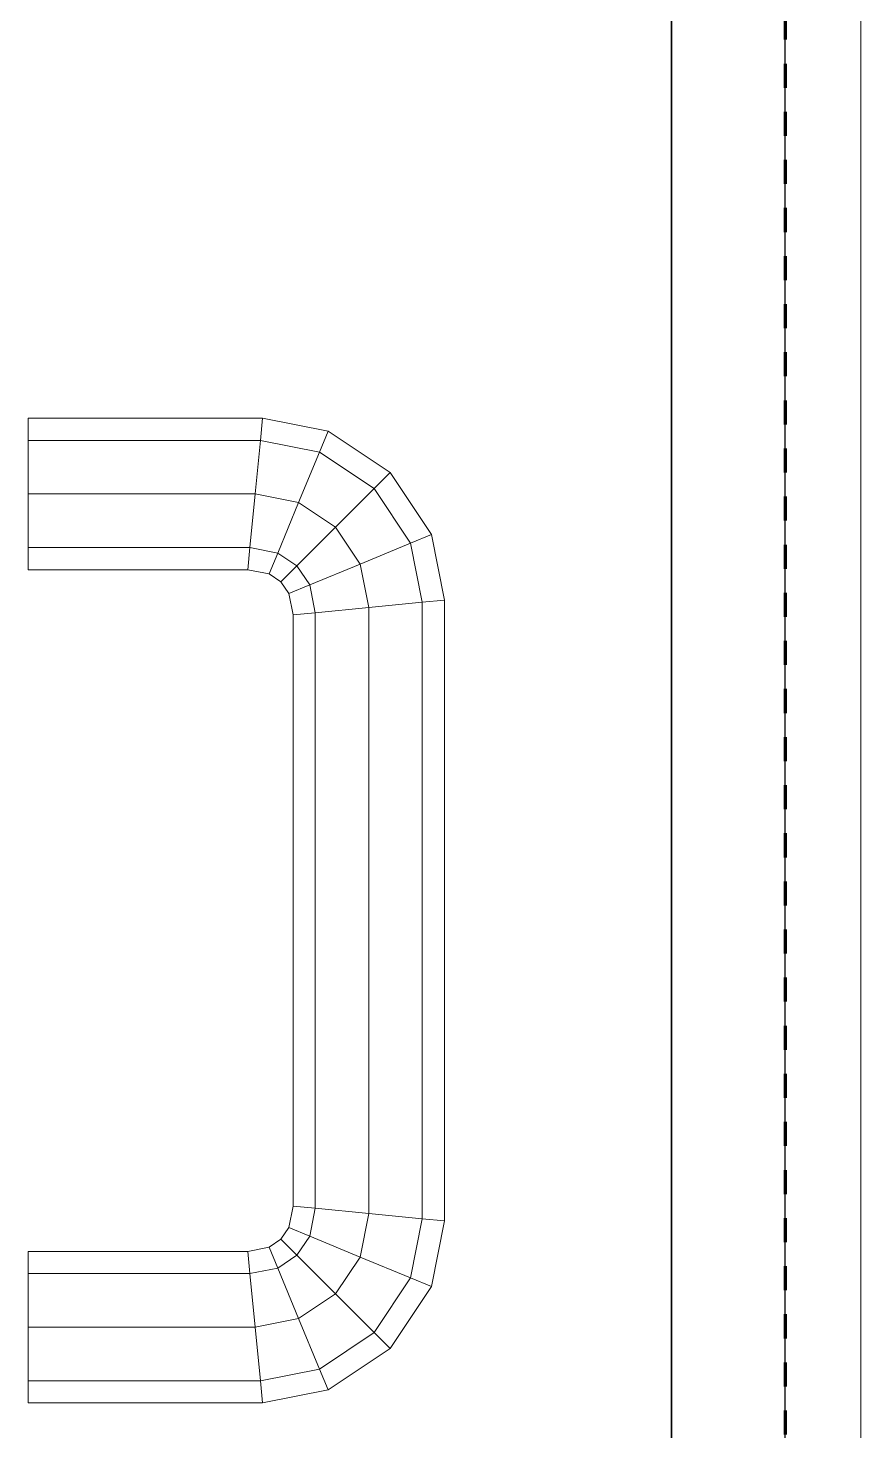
# Model space of a CAD drawing. Header units: millimetres. Extents: x -5300 to 98858, y -5196 to 93886.
# Drawn here: x 42385 to 42495, y 47628.3 to 47813.5 of the extents above; entities that cross this region are included whole.
import ezdxf

# ---------------------------------------------------------------- set-up
doc = ezdxf.new("R2010")
doc.units = ezdxf.units.MM
doc.linetypes.add('Штрих', pattern=[6.35, 3.175, -3.175])
doc.linetypes.add('Штрих_2_', pattern=[6.35, 3.175, -3.175])
for name, color, linetype, lineweight, true_color in [('_Разделитель помещений_', 4, 'Штрих', 70, 0x00ffff), ('Двери', 7, 'Continuous', 18, 0x7f7f7f), ('Стены', 7, 'Continuous', 18, 0x7f7f7f), ('Стены разрез', 7, 'Continuous', 50, 0x7f7f7f)]:
    doc.layers.add(name, color=color, linetype=linetype, lineweight=lineweight, true_color=true_color)

# ---------------------------------------------------------------- blocks, each defined once
blk = doc.blocks.new('СТВ_Перегородка_Кирпич 198583 - СТВ_Перегородка_Кирпич 198583-248116-Подвал')
at = {"layer": 'Стены', "color": 254, "true_color": 0xd4d4d4}
for p, q in [((42470, 47290), (42470, 48790)), ((42470, 48790), (42470, 47290)), ((42485, 48790), (42485, 47290))]:
    blk.add_line(p, q, dxfattribs=at)
at = {"layer": 'Стены разрез', "color": 254, "lineweight": 25, "true_color": 0xd4d4d4}
for p, q in [((42470, 46350), (42470, 52350)), ((42470, 52330), (42470, 46470)), ((42485, 46470), (42485, 52330))]:
    blk.add_line(p, q, dxfattribs=at)
blk = doc.blocks.new('Дп-7 198631 - Дп-7-248154-Подвал')
at = {"layer": 'Двери', "color": 254, "true_color": 0xd4d4d4}
for p, q in [((42485, 48790), (42485, 47290)), ((42485, 47290), (42485, 48790)), ((42485, 47290), (42485, 48790)), ((42485, 48790), (42485, 47290)), ((42495, 47290), (42495, 48790)), ((42495, 48790), (42495, 47290)), ((42485, 48690), (42485, 47390)), ((42485, 47390), (42485, 48690)), ((42485, 48690), (42485, 47390)), ((42485, 47390), (42485, 48690)), ((42495, 48690), (42495, 47390)), ((42495, 47390), (42495, 48690)), ((42385, 47762), (42415.98, 47762)), ((42385, 47759.07), (42385, 47762)), ((42415.98, 47762), (42385, 47762)), ((42385, 47762), (42385, 47759.07)), ((42415.98, 47762), (42415.7, 47759.07)), ((42415.7, 47759.07), (42415.98, 47762)), ((42415.7, 47759.07), (42415.98, 47762)), ((42415.98, 47762), (42415.7, 47759.07)), ((42415.98, 47762), (42424.64, 47760.28)), ((42424.64, 47760.28), (42415.98, 47762)), ((42415.7, 47759.07), (42385, 47759.07)), ((42385, 47759.07), (42415.7, 47759.07)), ((42385, 47759.07), (42415.7, 47759.07)), ((42385, 47752), (42385, 47759.07)), ((42415.7, 47759.07), (42385, 47759.07)), ((42385, 47759.07), (42385, 47752)), ((42415.7, 47759.07), (42415, 47752)), ((42415, 47752), (42415.7, 47759.07)), ((42415, 47752), (42415.7, 47759.07)), ((42415.7, 47759.07), (42415, 47752)), ((42423.5, 47757.52), (42415.7, 47759.07)), ((42415.7, 47759.07), (42423.5, 47757.52)), ((42415.7, 47759.07), (42423.5, 47757.52)), ((42423.5, 47757.52), (42415.7, 47759.07)), ((42424.64, 47760.28), (42423.5, 47757.52)), ((42423.5, 47757.52), (42424.64, 47760.28)), ((42423.5, 47757.52), (42424.64, 47760.28)), ((42424.64, 47760.28), (42423.5, 47757.52)), ((42424.64, 47760.28), (42432.82, 47754.82)), ((42432.82, 47754.82), (42424.64, 47760.28)), ((42423.5, 47757.52), (42420.74, 47750.86)), ((42420.74, 47750.86), (42423.5, 47757.52)), ((42420.74, 47750.86), (42423.5, 47757.52)), ((42423.5, 47757.52), (42420.74, 47750.86)), ((42430.7, 47752.7), (42423.5, 47757.52)), ((42423.5, 47757.52), (42430.7, 47752.7)), ((42423.5, 47757.52), (42430.7, 47752.7)), ((42430.7, 47752.7), (42423.5, 47757.52)), ((42432.82, 47754.82), (42430.7, 47752.7)), ((42430.7, 47752.7), (42432.82, 47754.82)), ((42430.7, 47752.7), (42432.82, 47754.82)), ((42432.82, 47754.82), (42430.7, 47752.7)), ((42432.82, 47754.82), (42438.28, 47746.64)), ((42438.28, 47746.64), (42432.82, 47754.82)), ((42415, 47752), (42385, 47752)), ((42385, 47752), (42415, 47752)), ((42385, 47752), (42415, 47752)), ((42385, 47744.93), (42385, 47752)), ((42415, 47752), (42385, 47752)), ((42385, 47752), (42385, 47744.93)), ((42415, 47752), (42414.3, 47744.93)), ((42414.3, 47744.93), (42415, 47752)), ((42414.3, 47744.93), (42415, 47752)), ((42415, 47752), (42414.3, 47744.93)), ((42420.74, 47750.86), (42415, 47752)), ((42415, 47752), (42420.74, 47750.86)), ((42415, 47752), (42420.74, 47750.86)), ((42420.74, 47750.86), (42415, 47752)), ((42430.7, 47752.7), (42425.61, 47747.61)), ((42425.61, 47747.61), (42430.7, 47752.7)), ((42425.61, 47747.61), (42430.7, 47752.7)), ((42430.7, 47752.7), (42425.61, 47747.61)), ((42435.52, 47745.5), (42430.7, 47752.7)), ((42430.7, 47752.7), (42435.52, 47745.5)), ((42430.7, 47752.7), (42435.52, 47745.5)), ((42435.52, 47745.5), (42430.7, 47752.7)), ((42420.74, 47750.86), (42417.98, 47744.2)), ((42417.98, 47744.2), (42420.74, 47750.86)), ((42417.98, 47744.2), (42420.74, 47750.86)), ((42420.74, 47750.86), (42417.98, 47744.2)), ((42425.61, 47747.61), (42420.74, 47750.86)), ((42420.74, 47750.86), (42425.61, 47747.61)), ((42420.74, 47750.86), (42425.61, 47747.61)), ((42425.61, 47747.61), (42420.74, 47750.86)), ((42425.61, 47747.61), (42420.51, 47742.51)), ((42420.51, 47742.51), (42425.61, 47747.61)), ((42420.51, 47742.51), (42425.61, 47747.61)), ((42425.61, 47747.61), (42420.51, 47742.51)), ((42428.86, 47742.74), (42425.61, 47747.61)), ((42425.61, 47747.61), (42428.86, 47742.74)), ((42425.61, 47747.61), (42428.86, 47742.74)), ((42428.86, 47742.74), (42425.61, 47747.61)), ((42438.28, 47746.64), (42435.52, 47745.5)), ((42435.52, 47745.5), (42438.28, 47746.64)), ((42435.52, 47745.5), (42438.28, 47746.64)), ((42438.28, 47746.64), (42435.52, 47745.5)), ((42438.28, 47746.64), (42440, 47737.98)), ((42440, 47737.98), (42438.28, 47746.64)), ((42414.3, 47744.93), (42385, 47744.93)), ((42385, 47744.93), (42414.3, 47744.93)), ((42385, 47744.93), (42414.3, 47744.93)), ((42385, 47742), (42385, 47744.93)), ((42414.3, 47744.93), (42385, 47744.93)), ((42385, 47744.93), (42385, 47742)), ((42414.3, 47744.93), (42414.02, 47742)), ((42414.02, 47742), (42414.3, 47744.93)), ((42414.02, 47742), (42414.3, 47744.93)), ((42414.3, 47744.93), (42414.02, 47742)), ((42417.98, 47744.2), (42414.3, 47744.93)), ((42414.3, 47744.93), (42417.98, 47744.2)), ((42414.3, 47744.93), (42417.98, 47744.2)), ((42417.98, 47744.2), (42414.3, 47744.93)), ((42417.98, 47744.2), (42416.84, 47741.44)), ((42416.84, 47741.44), (42417.98, 47744.2)), ((42416.84, 47741.44), (42417.98, 47744.2)), ((42417.98, 47744.2), (42416.84, 47741.44)), ((42420.51, 47742.51), (42417.98, 47744.2)), ((42417.98, 47744.2), (42420.51, 47742.51)), ((42417.98, 47744.2), (42420.51, 47742.51)), ((42420.51, 47742.51), (42417.98, 47744.2)), ((42435.52, 47745.5), (42428.86, 47742.74)), ((42428.86, 47742.74), (42435.52, 47745.5)), ((42428.86, 47742.74), (42435.52, 47745.5)), ((42435.52, 47745.5), (42428.86, 47742.74)), ((42437.07, 47737.7), (42435.52, 47745.5)), ((42435.52, 47745.5), (42437.07, 47737.7)), ((42435.52, 47745.5), (42437.07, 47737.7)), ((42437.07, 47737.7), (42435.52, 47745.5)), ((42414.02, 47742), (42385, 47742)), ((42385, 47742), (42414.02, 47742)), ((42416.84, 47741.44), (42414.02, 47742)), ((42414.02, 47742), (42416.84, 47741.44)), ((42420.51, 47742.51), (42418.4, 47740.4)), ((42418.4, 47740.4), (42420.51, 47742.51)), ((42418.4, 47740.4), (42420.51, 47742.51)), ((42420.51, 47742.51), (42418.4, 47740.4)), ((42422.2, 47739.98), (42420.51, 47742.51)), ((42420.51, 47742.51), (42422.2, 47739.98)), ((42420.51, 47742.51), (42422.2, 47739.98)), ((42422.2, 47739.98), (42420.51, 47742.51)), ((42428.86, 47742.74), (42422.2, 47739.98)), ((42422.2, 47739.98), (42428.86, 47742.74)), ((42422.2, 47739.98), (42428.86, 47742.74)), ((42428.86, 47742.74), (42422.2, 47739.98)), ((42430, 47737), (42428.86, 47742.74)), ((42428.86, 47742.74), (42430, 47737)), ((42428.86, 47742.74), (42430, 47737)), ((42430, 47737), (42428.86, 47742.74)), ((42418.4, 47740.4), (42416.84, 47741.44)), ((42416.84, 47741.44), (42418.4, 47740.4)), ((42419.44, 47738.84), (42418.4, 47740.4)), ((42418.4, 47740.4), (42419.44, 47738.84)), ((42422.2, 47739.98), (42419.44, 47738.84)), ((42419.44, 47738.84), (42422.2, 47739.98)), ((42419.44, 47738.84), (42422.2, 47739.98)), ((42422.2, 47739.98), (42419.44, 47738.84)), ((42420, 47736.02), (42419.44, 47738.84)), ((42419.44, 47738.84), (42420, 47736.02)), ((42422.93, 47736.3), (42422.2, 47739.98)), ((42422.2, 47739.98), (42422.93, 47736.3)), ((42422.2, 47739.98), (42422.93, 47736.3)), ((42422.93, 47736.3), (42422.2, 47739.98)), ((42430, 47737), (42422.93, 47736.3)), ((42422.93, 47736.3), (42430, 47737)), ((42422.93, 47736.3), (42430, 47737)), ((42430, 47737), (42422.93, 47736.3)), ((42437.07, 47737.7), (42430, 47737)), ((42430, 47737), (42437.07, 47737.7)), ((42430, 47737), (42437.07, 47737.7)), ((42437.07, 47737.7), (42430, 47737)), ((42430, 47657), (42430, 47737)), ((42430, 47737), (42430, 47657)), ((42430, 47737), (42430, 47657)), ((42430, 47657), (42430, 47737)), ((42440, 47737.98), (42437.07, 47737.7)), ((42437.07, 47737.7), (42440, 47737.98)), ((42437.07, 47737.7), (42440, 47737.98)), ((42440, 47737.98), (42437.07, 47737.7)), ((42437.07, 47656.3), (42437.07, 47737.7)), ((42437.07, 47737.7), (42437.07, 47656.3)), ((42437.07, 47737.7), (42437.07, 47656.3)), ((42437.07, 47656.3), (42437.07, 47737.7)), ((42440, 47737.98), (42440, 47656.02)), ((42440, 47656.02), (42440, 47737.98)), ((42422.93, 47736.3), (42420, 47736.02)), ((42420, 47736.02), (42422.93, 47736.3)), ((42420, 47736.02), (42422.93, 47736.3)), ((42422.93, 47736.3), (42420, 47736.02)), ((42420, 47657.98), (42420, 47736.02)), ((42420, 47736.02), (42420, 47657.98)), ((42422.93, 47657.7), (42422.93, 47736.3)), ((42422.93, 47736.3), (42422.93, 47657.7)), ((42422.93, 47736.3), (42422.93, 47657.7)), ((42422.93, 47657.7), (42422.93, 47736.3)), ((42419.44, 47655.16), (42420, 47657.98)), ((42420, 47657.98), (42419.44, 47655.16)), ((42422.93, 47657.7), (42420, 47657.98)), ((42420, 47657.98), (42422.93, 47657.7)), ((42420, 47657.98), (42422.93, 47657.7)), ((42422.93, 47657.7), (42420, 47657.98)), ((42422.2, 47654.02), (42422.93, 47657.7)), ((42422.93, 47657.7), (42422.2, 47654.02)), ((42422.93, 47657.7), (42422.2, 47654.02)), ((42422.2, 47654.02), (42422.93, 47657.7)), ((42430, 47657), (42422.93, 47657.7)), ((42422.93, 47657.7), (42430, 47657)), ((42422.93, 47657.7), (42430, 47657)), ((42430, 47657), (42422.93, 47657.7)), ((42428.86, 47651.26), (42430, 47657)), ((42430, 47657), (42428.86, 47651.26)), ((42430, 47657), (42428.86, 47651.26)), ((42428.86, 47651.26), (42430, 47657)), ((42437.07, 47656.3), (42430, 47657)), ((42430, 47657), (42437.07, 47656.3)), ((42430, 47657), (42437.07, 47656.3)), ((42437.07, 47656.3), (42430, 47657)), ((42418.4, 47653.6), (42419.44, 47655.16)), ((42419.44, 47655.16), (42418.4, 47653.6)), ((42422.2, 47654.02), (42419.44, 47655.16)), ((42419.44, 47655.16), (42422.2, 47654.02)), ((42419.44, 47655.16), (42422.2, 47654.02)), ((42422.2, 47654.02), (42419.44, 47655.16)), ((42435.52, 47648.5), (42437.07, 47656.3)), ((42437.07, 47656.3), (42435.52, 47648.5)), ((42437.07, 47656.3), (42435.52, 47648.5)), ((42435.52, 47648.5), (42437.07, 47656.3)), ((42440, 47656.02), (42437.07, 47656.3)), ((42437.07, 47656.3), (42440, 47656.02)), ((42437.07, 47656.3), (42440, 47656.02)), ((42440, 47656.02), (42437.07, 47656.3)), ((42440, 47656.02), (42438.28, 47647.36)), ((42438.28, 47647.36), (42440, 47656.02)), ((42416.84, 47652.56), (42418.4, 47653.6)), ((42418.4, 47653.6), (42416.84, 47652.56)), ((42420.51, 47651.49), (42418.4, 47653.6)), ((42418.4, 47653.6), (42420.51, 47651.49)), ((42418.4, 47653.6), (42420.51, 47651.49)), ((42420.51, 47651.49), (42418.4, 47653.6)), ((42420.51, 47651.49), (42422.2, 47654.02)), ((42422.2, 47654.02), (42420.51, 47651.49)), ((42422.2, 47654.02), (42420.51, 47651.49)), ((42420.51, 47651.49), (42422.2, 47654.02)), ((42428.86, 47651.26), (42422.2, 47654.02)), ((42422.2, 47654.02), (42428.86, 47651.26)), ((42422.2, 47654.02), (42428.86, 47651.26)), ((42428.86, 47651.26), (42422.2, 47654.02)), ((42385, 47649.07), (42385, 47652)), ((42385, 47652), (42385, 47649.07)), ((42414.02, 47652), (42385, 47652)), ((42385, 47652), (42385, 47649.07)), ((42385, 47649.07), (42385, 47652)), ((42385, 47652), (42414.02, 47652)), ((42414.02, 47652), (42416.84, 47652.56)), ((42416.84, 47652.56), (42414.02, 47652)), ((42414.3, 47649.07), (42414.02, 47652)), ((42414.02, 47652), (42414.3, 47649.07)), ((42414.3, 47649.07), (42414.02, 47652)), ((42414.02, 47652), (42414.3, 47649.07)), ((42417.98, 47649.8), (42416.84, 47652.56)), ((42416.84, 47652.56), (42417.98, 47649.8)), ((42416.84, 47652.56), (42417.98, 47649.8)), ((42417.98, 47649.8), (42416.84, 47652.56)), ((42417.98, 47649.8), (42420.51, 47651.49)), ((42420.51, 47651.49), (42417.98, 47649.8)), ((42420.51, 47651.49), (42417.98, 47649.8)), ((42417.98, 47649.8), (42420.51, 47651.49)), ((42425.61, 47646.39), (42420.51, 47651.49)), ((42420.51, 47651.49), (42425.61, 47646.39)), ((42420.51, 47651.49), (42425.61, 47646.39)), ((42425.61, 47646.39), (42420.51, 47651.49)), ((42425.61, 47646.39), (42428.86, 47651.26)), ((42428.86, 47651.26), (42425.61, 47646.39)), ((42428.86, 47651.26), (42425.61, 47646.39)), ((42425.61, 47646.39), (42428.86, 47651.26)), ((42435.52, 47648.5), (42428.86, 47651.26)), ((42428.86, 47651.26), (42435.52, 47648.5)), ((42428.86, 47651.26), (42435.52, 47648.5)), ((42435.52, 47648.5), (42428.86, 47651.26)), ((42414.3, 47649.07), (42417.98, 47649.8)), ((42417.98, 47649.8), (42414.3, 47649.07)), ((42417.98, 47649.8), (42414.3, 47649.07)), ((42414.3, 47649.07), (42417.98, 47649.8)), ((42420.74, 47643.14), (42417.98, 47649.8)), ((42417.98, 47649.8), (42420.74, 47643.14)), ((42417.98, 47649.8), (42420.74, 47643.14)), ((42420.74, 47643.14), (42417.98, 47649.8)), ((42385, 47642), (42385, 47649.07)), ((42385, 47649.07), (42385, 47642)), ((42414.3, 47649.07), (42385, 47649.07)), ((42385, 47649.07), (42385, 47642)), ((42385, 47649.07), (42414.3, 47649.07)), ((42414.3, 47649.07), (42385, 47649.07)), ((42385, 47642), (42385, 47649.07)), ((42385, 47649.07), (42414.3, 47649.07)), ((42415, 47642), (42414.3, 47649.07)), ((42414.3, 47649.07), (42415, 47642)), ((42415, 47642), (42414.3, 47649.07)), ((42414.3, 47649.07), (42415, 47642)), ((42430.7, 47641.3), (42435.52, 47648.5)), ((42435.52, 47648.5), (42430.7, 47641.3)), ((42435.52, 47648.5), (42430.7, 47641.3)), ((42430.7, 47641.3), (42435.52, 47648.5)), ((42438.28, 47647.36), (42435.52, 47648.5)), ((42435.52, 47648.5), (42438.28, 47647.36)), ((42435.52, 47648.5), (42438.28, 47647.36)), ((42438.28, 47647.36), (42435.52, 47648.5)), ((42420.74, 47643.14), (42425.61, 47646.39)), ((42425.61, 47646.39), (42420.74, 47643.14)), ((42425.61, 47646.39), (42420.74, 47643.14)), ((42420.74, 47643.14), (42425.61, 47646.39)), ((42430.7, 47641.3), (42425.61, 47646.39)), ((42425.61, 47646.39), (42430.7, 47641.3)), ((42425.61, 47646.39), (42430.7, 47641.3)), ((42430.7, 47641.3), (42425.61, 47646.39)), ((42438.28, 47647.36), (42432.82, 47639.18)), ((42432.82, 47639.18), (42438.28, 47647.36)), ((42385, 47634.93), (42385, 47642)), ((42385, 47642), (42385, 47634.93)), ((42385, 47634.93), (42385, 47642)), ((42385, 47642), (42415, 47642)), ((42415, 47642), (42385, 47642)), ((42385, 47642), (42385, 47634.93)), ((42385, 47642), (42415, 47642)), ((42415, 47642), (42385, 47642)), ((42415, 47642), (42420.74, 47643.14)), ((42420.74, 47643.14), (42415, 47642)), ((42420.74, 47643.14), (42415, 47642)), ((42415, 47642), (42420.74, 47643.14)), ((42415.7, 47634.93), (42415, 47642)), ((42415, 47642), (42415.7, 47634.93)), ((42415, 47642), (42415.7, 47634.93)), ((42415.7, 47634.93), (42415, 47642)), ((42423.5, 47636.48), (42420.74, 47643.14)), ((42420.74, 47643.14), (42423.5, 47636.48)), ((42420.74, 47643.14), (42423.5, 47636.48)), ((42423.5, 47636.48), (42420.74, 47643.14)), ((42423.5, 47636.48), (42430.7, 47641.3)), ((42430.7, 47641.3), (42423.5, 47636.48)), ((42430.7, 47641.3), (42423.5, 47636.48)), ((42423.5, 47636.48), (42430.7, 47641.3)), ((42432.82, 47639.18), (42430.7, 47641.3)), ((42430.7, 47641.3), (42432.82, 47639.18)), ((42430.7, 47641.3), (42432.82, 47639.18)), ((42432.82, 47639.18), (42430.7, 47641.3)), ((42432.82, 47639.18), (42424.64, 47633.72)), ((42424.64, 47633.72), (42432.82, 47639.18)), ((42415.7, 47634.93), (42423.5, 47636.48)), ((42423.5, 47636.48), (42415.7, 47634.93)), ((42423.5, 47636.48), (42415.7, 47634.93)), ((42415.7, 47634.93), (42423.5, 47636.48)), ((42424.64, 47633.72), (42423.5, 47636.48)), ((42423.5, 47636.48), (42424.64, 47633.72)), ((42423.5, 47636.48), (42424.64, 47633.72)), ((42424.64, 47633.72), (42423.5, 47636.48)), ((42385, 47632), (42385, 47634.93)), ((42385, 47634.93), (42415.7, 47634.93)), ((42415.7, 47634.93), (42385, 47634.93)), ((42385, 47634.93), (42385, 47632)), ((42385, 47632), (42385, 47634.93)), ((42385, 47634.93), (42385, 47632)), ((42415.7, 47634.93), (42385, 47634.93)), ((42385, 47634.93), (42415.7, 47634.93)), ((42415.98, 47632), (42415.7, 47634.93)), ((42415.7, 47634.93), (42415.98, 47632)), ((42415.7, 47634.93), (42415.98, 47632)), ((42415.98, 47632), (42415.7, 47634.93)), ((42424.64, 47633.72), (42415.98, 47632)), ((42415.98, 47632), (42424.64, 47633.72)), ((42415.98, 47632), (42385, 47632)), ((42385, 47632), (42415.98, 47632))]:
    blk.add_line(p, q, dxfattribs=at)
blk = doc.blocks.new('Дп-7 198631 - Дп-7 198631-248158-Подвал')
blk.add_blockref('Дп-7 198631 - Дп-7-248154-Подвал', (0, 0))

msp = doc.modelspace()

# ---------------------------------------------------------------- linework, layer by layer
at = {"layer": '_Разделитель помещений_', "color": 131, "linetype": 'Штрих_2_', "true_color": 0xaaffff}
msp.add_line((42485, 52330), (42485, 46485), dxfattribs=at)

# ---------------------------------------------------------------- block references
at = {"layer": 'Двери', "color": 254, "true_color": 0xd4d4d4}
msp.add_blockref('Дп-7 198631 - Дп-7 198631-248158-Подвал', (0, 0), dxfattribs=at)
at = {"layer": 'Стены', "color": 254, "true_color": 0xd4d4d4}
msp.add_blockref('СТВ_Перегородка_Кирпич 198583 - СТВ_Перегородка_Кирпич 198583-248116-Подвал', (0, 0), dxfattribs=at)

doc.saveas('drawing.dxf')
